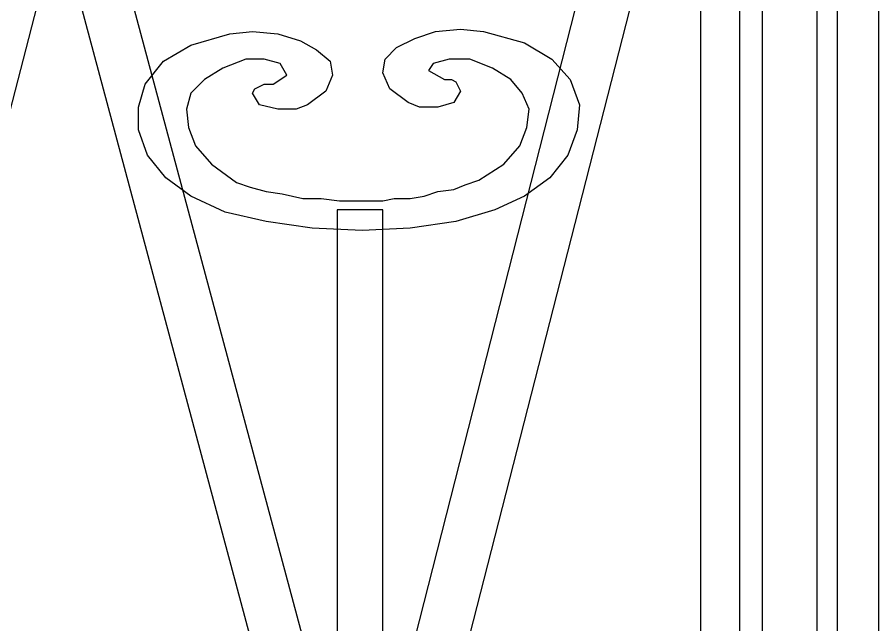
# Model space of a CAD drawing. Header units: centimetres. Extents: x -63 to 58, y -76 to 38.
# Drawn here: x 27.18 to 57.18, y -5.54 to 15.61 of the extents above; entities that cross this region are included whole.
import ezdxf

# ---------------------------------------------------------------- set-up
doc = ezdxf.new("R2010")
doc.units = ezdxf.units.CM
doc.header["$MEASUREMENT"] = 0
doc.layers.add('layer 1', color=7, linetype='Continuous')

msp = doc.modelspace()

# ---------------------------------------------------------------- linework, layer by layer
at = {"layer": 'layer 1', "color": 108}
for points, knots in [([(50.97342, 33.57757), (50.97342, 33.57757), (57.18149, 33.57757), (57.18149, 33.57757), (57.18149, 33.57757), (57.18149, 33.57757), (57.18149, -72.83518), (57.18149, -72.83518), (57.18149, -72.83518), (57.18149, -72.83518), (50.97342, -72.83518), (50.97342, -72.83518), (50.97342, -72.83518), (50.97342, -72.83518), (50.97342, 33.57757), (50.97342, 33.57757)], [0, 0, 0, 0, 0.25, 0.25, 0.25, 0.25, 0.5, 0.5, 0.5, 0.5, 0.75, 0.75, 0.75, 0.75, 1, 1, 1, 1]), ([(8.47199, 19.33084), (8.47199, 19.33084), (10.06381, 20.20634), (10.06381, 20.20634), (10.06381, 20.20634), (10.06381, 20.20634), (29.00639, -53.41505), (29.00639, -53.41505), (29.00639, -53.41505), (29.00639, -53.41505), (27.49417, -54.37014), (27.49417, -54.37014), (27.49417, -54.37014), (27.49417, -54.37014), (8.47199, 19.33084), (8.47199, 19.33084)], [0, 0, 0, 0, 0.25, 0.25, 0.25, 0.25, 0.5, 0.5, 0.5, 0.5, 0.75, 0.75, 0.75, 0.75, 1, 1, 1, 1]), ([(49.38161, 19.33084), (49.38161, 19.33084), (47.7102, 20.20634), (47.7102, 20.20634), (47.7102, 20.20634), (47.7102, 20.20634), (28.9268, -53.49464), (28.9268, -53.49464), (28.9268, -53.49464), (28.9268, -53.49464), (30.51861, -54.37014), (30.51861, -54.37014), (30.51861, -54.37014), (30.51861, -54.37014), (49.38161, 19.33084), (49.38161, 19.33084)], [0, 0, 0, 0, 0.25, 0.25, 0.25, 0.25, 0.5, 0.5, 0.5, 0.5, 0.75, 0.75, 0.75, 0.75, 1, 1, 1, 1]), ([(28.60844, 18.93289), (28.60844, 18.93289), (27.01662, 19.80839), (27.01662, 19.80839), (27.01662, 19.80839), (27.01662, 19.80839), (7.91486, -53.73341), (7.91486, -53.73341), (7.91486, -53.73341), (7.91486, -53.73341), (9.58626, -54.76809), (9.58626, -54.76809), (9.58626, -54.76809), (9.58626, -54.76809), (28.60844, 18.93289), (28.60844, 18.93289)], [0, 0, 0, 0, 0.25, 0.25, 0.25, 0.25, 0.5, 0.5, 0.5, 0.5, 0.75, 0.75, 0.75, 0.75, 1, 1, 1, 1]), ([(28.60844, 18.93289), (28.60844, 18.93289), (30.20025, 19.80839), (30.20025, 19.80839), (30.20025, 19.80839), (30.20025, 19.80839), (49.85915, -53.41505), (49.85915, -53.41505), (49.85915, -53.41505), (49.85915, -53.41505), (48.26734, -54.37014), (48.26734, -54.37014), (48.26734, -54.37014), (48.26734, -54.37014), (28.60844, 18.93289), (28.60844, 18.93289)], [0, 0, 0, 0, 0.25, 0.25, 0.25, 0.25, 0.5, 0.5, 0.5, 0.5, 0.75, 0.75, 0.75, 0.75, 1, 1, 1, 1]), ([(44.84494, 9.38201), (44.84494, 9.38201), (45.72043, 10.01873), (45.72043, 10.01873), (45.72043, 10.01873), (45.72043, 10.01873), (46.35716, 10.81464), (46.35716, 10.81464), (46.35716, 10.81464), (46.35716, 10.81464), (46.67552, 11.69014), (46.67552, 11.69014), (46.67552, 11.69014), (46.67552, 11.69014), (46.75511, 12.56563), (46.75511, 12.56563), (46.75511, 12.56563), (46.75511, 12.56563), (46.43675, 13.44113), (46.43675, 13.44113), (46.43675, 13.44113), (46.43675, 13.44113), (45.80002, 14.15745), (45.80002, 14.15745), (45.80002, 14.15745), (45.80002, 14.15745), (44.84494, 14.71458), (44.84494, 14.71458), (44.84494, 14.71458), (44.84494, 14.71458), (43.4123, 15.11253), (43.4123, 15.11253), (43.4123, 15.11253), (43.4123, 15.11253), (42.6164, 15.19213), (42.6164, 15.19213), (42.6164, 15.19213), (42.6164, 15.19213), (41.7409, 15.11253), (41.7409, 15.11253), (41.7409, 15.11253), (41.7409, 15.11253), (41.02458, 14.87376), (41.02458, 14.87376), (41.02458, 14.87376), (41.02458, 14.87376), (40.38786, 14.5554), (40.38786, 14.5554), (40.38786, 14.5554), (40.38786, 14.5554), (39.9899, 14.15745), (39.9899, 14.15745), (39.9899, 14.15745), (39.9899, 14.15745), (39.91031, 13.6799), (39.91031, 13.6799), (39.91031, 13.6799), (39.91031, 13.6799), (40.14909, 13.12277), (40.14909, 13.12277), (40.14909, 13.12277), (40.14909, 13.12277), (40.78581, 12.64522), (40.78581, 12.64522), (40.78581, 12.64522), (40.78581, 12.64522), (41.18376, 12.48604), (41.18376, 12.48604), (41.18376, 12.48604), (41.18376, 12.48604), (41.82049, 12.48604), (41.82049, 12.48604), (41.82049, 12.48604), (41.82049, 12.48604), (42.37763, 12.64522), (42.37763, 12.64522), (42.37763, 12.64522), (42.37763, 12.64522), (42.6164, 13.04318), (42.6164, 13.04318), (42.6164, 13.04318), (42.6164, 13.04318), (42.53681, 13.20236), (42.53681, 13.20236), (42.53681, 13.20236), (42.53681, 13.20236), (42.45722, 13.36154), (42.45722, 13.36154), (42.45722, 13.36154), (42.45722, 13.36154), (42.29803, 13.44113), (42.29803, 13.44113), (42.29803, 13.44113), (42.29803, 13.44113), (42.05926, 13.44113), (42.05926, 13.44113), (42.05926, 13.44113), (42.05926, 13.44113), (41.50213, 13.75949), (41.50213, 13.75949), (41.50213, 13.75949), (41.50213, 13.75949), (41.66131, 13.99827), (41.66131, 13.99827), (41.66131, 13.99827), (41.66131, 13.99827), (42.21844, 14.15745), (42.21844, 14.15745), (42.21844, 14.15745), (42.21844, 14.15745), (42.93476, 14.15745), (42.93476, 14.15745), (42.93476, 14.15745), (42.93476, 14.15745), (43.73067, 13.83908), (43.73067, 13.83908), (43.73067, 13.83908), (43.73067, 13.83908), (44.36739, 13.44113), (44.36739, 13.44113), (44.36739, 13.44113), (44.36739, 13.44113), (44.76535, 12.96359), (44.76535, 12.96359), (44.76535, 12.96359), (44.76535, 12.96359), (45.00412, 12.40645), (45.00412, 12.40645), (45.00412, 12.40645), (45.00412, 12.40645), (44.92453, 11.76973), (44.92453, 11.76973), (44.92453, 11.76973), (44.92453, 11.76973), (44.68575, 11.133), (44.68575, 11.133), (44.68575, 11.133), (44.68575, 11.133), (44.12862, 10.49627), (44.12862, 10.49627), (44.12862, 10.49627), (44.12862, 10.49627), (43.25312, 9.93914), (43.25312, 9.93914), (43.25312, 9.93914), (43.25312, 9.93914), (42.77558, 9.77996), (42.77558, 9.77996), (42.77558, 9.77996), (42.77558, 9.77996), (42.37763, 9.62078), (42.37763, 9.62078), (42.37763, 9.62078), (42.37763, 9.62078), (41.82049, 9.54119), (41.82049, 9.54119), (41.82049, 9.54119), (41.82049, 9.54119), (41.34295, 9.38201), (41.34295, 9.38201), (41.34295, 9.38201), (41.34295, 9.38201), (40.8654, 9.30241), (40.8654, 9.30241), (40.8654, 9.30241), (40.8654, 9.30241), (40.30827, 9.30241), (40.30827, 9.30241), (40.30827, 9.30241), (40.30827, 9.30241), (39.91031, 9.22282), (39.91031, 9.22282), (39.91031, 9.22282), (39.91031, 9.22282), (39.43277, 9.22282), (39.43277, 9.22282), (39.43277, 9.22282), (39.43277, 9.22282), (39.43277, 9.22282), (39.43277, 9.22282), (39.43277, 9.22282), (39.43277, 9.22282), (39.43277, 9.22282), (39.43277, 9.22282), (39.43277, 9.22282), (39.43277, 9.22282), (39.43277, 9.22282), (39.43277, 9.22282), (39.43277, 9.22282), (39.43277, 9.22282), (39.43277, 9.22282), (39.43277, 9.22282), (39.43277, 9.22282), (39.43277, 9.22282), (38.95523, 9.22282), (38.95523, 9.22282), (38.95523, 9.22282), (38.95523, 9.22282), (38.39809, 9.22282), (38.39809, 9.22282), (38.39809, 9.22282), (38.39809, 9.22282), (37.76137, 9.30241), (37.76137, 9.30241), (37.76137, 9.30241), (37.76137, 9.30241), (37.12464, 9.30241), (37.12464, 9.30241), (37.12464, 9.30241), (37.12464, 9.30241), (36.40832, 9.4616), (36.40832, 9.4616), (36.40832, 9.4616), (36.40832, 9.4616), (35.85119, 9.54119), (35.85119, 9.54119), (35.85119, 9.54119), (35.85119, 9.54119), (35.29405, 9.70037), (35.29405, 9.70037), (35.29405, 9.70037), (35.29405, 9.70037), (34.81651, 9.85955), (34.81651, 9.85955), (34.81651, 9.85955), (34.81651, 9.85955), (33.94101, 10.49627), (33.94101, 10.49627), (33.94101, 10.49627), (33.94101, 10.49627), (33.38388, 11.133), (33.38388, 11.133), (33.38388, 11.133), (33.38388, 11.133), (33.14511, 11.76973), (33.14511, 11.76973), (33.14511, 11.76973), (33.14511, 11.76973), (33.06551, 12.40645), (33.06551, 12.40645), (33.06551, 12.40645), (33.06551, 12.40645), (33.2247, 12.96359), (33.2247, 12.96359), (33.2247, 12.96359), (33.2247, 12.96359), (33.70224, 13.44113), (33.70224, 13.44113), (33.70224, 13.44113), (33.70224, 13.44113), (34.33897, 13.83908), (34.33897, 13.83908), (34.33897, 13.83908), (34.33897, 13.83908), (35.13487, 14.15745), (35.13487, 14.15745), (35.13487, 14.15745), (35.13487, 14.15745), (35.7716, 14.15745), (35.7716, 14.15745), (35.7716, 14.15745), (35.7716, 14.15745), (36.32873, 13.99827), (36.32873, 13.99827), (36.32873, 13.99827), (36.32873, 13.99827), (36.5675, 13.60031), (36.5675, 13.60031), (36.5675, 13.60031), (36.5675, 13.60031), (36.08996, 13.28195), (36.08996, 13.28195), (36.08996, 13.28195), (36.08996, 13.28195), (35.7716, 13.28195), (35.7716, 13.28195), (35.7716, 13.28195), (35.7716, 13.28195), (35.61242, 13.20236), (35.61242, 13.20236), (35.61242, 13.20236), (35.61242, 13.20236), (35.45324, 13.12277), (35.45324, 13.12277), (35.45324, 13.12277), (35.45324, 13.12277), (35.37364, 12.96359), (35.37364, 12.96359), (35.37364, 12.96359), (35.37364, 12.96359), (35.61242, 12.56563), (35.61242, 12.56563), (35.61242, 12.56563), (35.61242, 12.56563), (36.24914, 12.40645), (36.24914, 12.40645), (36.24914, 12.40645), (36.24914, 12.40645), (36.88587, 12.40645), (36.88587, 12.40645), (36.88587, 12.40645), (36.88587, 12.40645), (37.28382, 12.56563), (37.28382, 12.56563), (37.28382, 12.56563), (37.28382, 12.56563), (37.92055, 13.04318), (37.92055, 13.04318), (37.92055, 13.04318), (37.92055, 13.04318), (38.15932, 13.60031), (38.15932, 13.60031), (38.15932, 13.60031), (38.15932, 13.60031), (38.07973, 14.07786), (38.07973, 14.07786), (38.07973, 14.07786), (38.07973, 14.07786), (37.60218, 14.47581), (37.60218, 14.47581), (37.60218, 14.47581), (37.60218, 14.47581), (37.04505, 14.79417), (37.04505, 14.79417), (37.04505, 14.79417), (37.04505, 14.79417), (36.24914, 15.03294), (36.24914, 15.03294), (36.24914, 15.03294), (36.24914, 15.03294), (35.37364, 15.11253), (35.37364, 15.11253), (35.37364, 15.11253), (35.37364, 15.11253), (34.57774, 15.03294), (34.57774, 15.03294), (34.57774, 15.03294), (34.57774, 15.03294), (33.2247, 14.63499), (33.2247, 14.63499), (33.2247, 14.63499), (33.2247, 14.63499), (32.26961, 14.07786), (32.26961, 14.07786), (32.26961, 14.07786), (32.26961, 14.07786), (31.63288, 13.28195), (31.63288, 13.28195), (31.63288, 13.28195), (31.63288, 13.28195), (31.39411, 12.48604), (31.39411, 12.48604), (31.39411, 12.48604), (31.39411, 12.48604), (31.39411, 11.69014), (31.39411, 11.69014), (31.39411, 11.69014), (31.39411, 11.69014), (31.71247, 10.81464), (31.71247, 10.81464), (31.71247, 10.81464), (31.71247, 10.81464), (32.3492, 10.01873), (32.3492, 10.01873), (32.3492, 10.01873), (32.3492, 10.01873), (33.2247, 9.38201), (33.2247, 9.38201), (33.2247, 9.38201), (33.2247, 9.38201), (34.41856, 8.82487), (34.41856, 8.82487), (34.41856, 8.82487), (34.41856, 8.82487), (35.85119, 8.50651), (35.85119, 8.50651), (35.85119, 8.50651), (35.85119, 8.50651), (37.443, 8.26774), (37.443, 8.26774), (37.443, 8.26774), (37.443, 8.26774), (39.194, 8.18814), (39.194, 8.18814), (39.194, 8.18814), (39.194, 8.18814), (40.8654, 8.26774), (40.8654, 8.26774), (40.8654, 8.26774), (40.8654, 8.26774), (42.45722, 8.50651), (42.45722, 8.50651), (42.45722, 8.50651), (42.45722, 8.50651), (43.81026, 8.90446), (43.81026, 8.90446), (43.81026, 8.90446), (43.81026, 8.90446), (44.84494, 9.38201), (44.84494, 9.38201)], [0, 0, 0, 0, 0.01, 0.01, 0.01, 0.01, 0.02, 0.02, 0.02, 0.02, 0.03, 0.03, 0.03, 0.03, 0.04, 0.04, 0.04, 0.04, 0.05, 0.05, 0.05, 0.05, 0.06, 0.06, 0.06, 0.06, 0.07, 0.07, 0.07, 0.07, 0.08, 0.08, 0.08, 0.08, 0.09, 0.09, 0.09, 0.09, 0.1, 0.1, 0.1, 0.1, 0.11, 0.11, 0.11, 0.11, 0.12, 0.12, 0.12, 0.12, 0.13, 0.13, 0.13, 0.13, 0.14, 0.14, 0.14, 0.14, 0.15, 0.15, 0.15, 0.15, 0.16, 0.16, 0.16, 0.16, 0.17, 0.17, 0.17, 0.17, 0.18, 0.18, 0.18, 0.18, 0.19, 0.19, 0.19, 0.19, 0.2, 0.2, 0.2, 0.2, 0.21, 0.21, 0.21, 0.21, 0.22, 0.22, 0.22, 0.22, 0.23, 0.23, 0.23, 0.23, 0.24, 0.24, 0.24, 0.24, 0.25, 0.25, 0.25, 0.25, 0.26, 0.26, 0.26, 0.26, 0.27, 0.27, 0.27, 0.27, 0.28, 0.28, 0.28, 0.28, 0.29, 0.29, 0.29, 0.29, 0.3, 0.3, 0.3, 0.3, 0.31, 0.31, 0.31, 0.31, 0.32, 0.32, 0.32, 0.32, 0.33, 0.33, 0.33, 0.33, 0.34, 0.34, 0.34, 0.34, 0.35, 0.35, 0.35, 0.35, 0.36, 0.36, 0.36, 0.36, 0.37, 0.37, 0.37, 0.37, 0.38, 0.38, 0.38, 0.38, 0.39, 0.39, 0.39, 0.39, 0.4, 0.4, 0.4, 0.4, 0.41, 0.41, 0.41, 0.41, 0.42, 0.42, 0.42, 0.42, 0.43, 0.43, 0.43, 0.43, 0.44, 0.44, 0.44, 0.44, 0.45, 0.45, 0.45, 0.45, 0.46, 0.46, 0.46, 0.46, 0.47, 0.47, 0.47, 0.47, 0.48, 0.48, 0.48, 0.48, 0.49, 0.49, 0.49, 0.49, 0.5, 0.5, 0.5, 0.5, 0.51, 0.51, 0.51, 0.51, 0.52, 0.52, 0.52, 0.52, 0.53, 0.53, 0.53, 0.53, 0.54, 0.54, 0.54, 0.54, 0.55, 0.55, 0.55, 0.55, 0.56, 0.56, 0.56, 0.56, 0.57, 0.57, 0.57, 0.57, 0.58, 0.58, 0.58, 0.58, 0.59, 0.59, 0.59, 0.59, 0.6, 0.6, 0.6, 0.6, 0.61, 0.61, 0.61, 0.61, 0.62, 0.62, 0.62, 0.62, 0.63, 0.63, 0.63, 0.63, 0.64, 0.64, 0.64, 0.64, 0.65, 0.65, 0.65, 0.65, 0.66, 0.66, 0.66, 0.66, 0.67, 0.67, 0.67, 0.67, 0.68, 0.68, 0.68, 0.68, 0.69, 0.69, 0.69, 0.69, 0.7, 0.7, 0.7, 0.7, 0.71, 0.71, 0.71, 0.71, 0.72, 0.72, 0.72, 0.72, 0.73, 0.73, 0.73, 0.73, 0.74, 0.74, 0.74, 0.74, 0.75, 0.75, 0.75, 0.75, 0.76, 0.76, 0.76, 0.76, 0.77, 0.77, 0.77, 0.77, 0.78, 0.78, 0.78, 0.78, 0.79, 0.79, 0.79, 0.79, 0.8, 0.8, 0.8, 0.8, 0.81, 0.81, 0.81, 0.81, 0.82, 0.82, 0.82, 0.82, 0.83, 0.83, 0.83, 0.83, 0.84, 0.84, 0.84, 0.84, 0.85, 0.85, 0.85, 0.85, 0.86, 0.86, 0.86, 0.86, 0.87, 0.87, 0.87, 0.87, 0.88, 0.88, 0.88, 0.88, 0.89, 0.89, 0.89, 0.89, 0.9, 0.9, 0.9, 0.9, 0.91, 0.91, 0.91, 0.91, 0.92, 0.92, 0.92, 0.92, 0.93, 0.93, 0.93, 0.93, 0.94, 0.94, 0.94, 0.94, 0.95, 0.95, 0.95, 0.95, 0.96, 0.96, 0.96, 0.96, 0.97, 0.97, 0.97, 0.97, 0.98, 0.98, 0.98, 0.98, 0.99, 0.99, 0.99, 0.99, 1, 1, 1, 1]), ([(38.3185, 8.90446), (38.3185, 8.90446), (39.91031, 8.90446), (39.91031, 8.90446), (39.91031, 8.90446), (39.91031, 8.90446), (39.91031, -14.09725), (39.91031, -14.09725), (39.91031, -14.09725), (39.91031, -14.09725), (38.3185, -14.09725), (38.3185, -14.09725), (38.3185, -14.09725), (38.3185, -14.09725), (38.3185, 8.90446), (38.3185, 8.90446)], [0, 0, 0, 0, 0.25, 0.25, 0.25, 0.25, 0.5, 0.5, 0.5, 0.5, 0.75, 0.75, 0.75, 0.75, 1, 1, 1, 1])]:
    msp.add_open_spline(points, degree=3, knots=knots, dxfattribs=at)
at = {"layer": 'layer 1', "color": 252}
msp.add_open_spline([(52.32646, 29.51845), (52.32646, 29.51845), (55.74886, 29.51845), (55.74886, 29.51845), (55.74886, 29.51845), (55.74886, 29.51845), (55.74886, -69.25359), (55.74886, -69.25359), (55.74886, -69.25359), (55.74886, -69.25359), (52.32646, -69.25359), (52.32646, -69.25359), (52.32646, -69.25359), (52.32646, -69.25359), (52.32646, 29.51845), (52.32646, 29.51845)], degree=3, knots=[0, 0, 0, 0, 0.25, 0.25, 0.25, 0.25, 0.5, 0.5, 0.5, 0.5, 0.75, 0.75, 0.75, 0.75, 1, 1, 1, 1], dxfattribs=at)
at = {"layer": 'layer 1', "color": 253}
msp.add_open_spline([(53.12237, 26.57359), (53.12237, 26.57359), (55.03254, 26.57359), (55.03254, 26.57359), (55.03254, 26.57359), (55.03254, 26.57359), (55.03254, -66.06997), (55.03254, -66.06997), (55.03254, -66.06997), (55.03254, -66.06997), (53.12237, -66.06997), (53.12237, -66.06997), (53.12237, -66.06997), (53.12237, -66.06997), (53.12237, 26.57359), (53.12237, 26.57359)], degree=3, knots=[0, 0, 0, 0, 0.25, 0.25, 0.25, 0.25, 0.5, 0.5, 0.5, 0.5, 0.75, 0.75, 0.75, 0.75, 1, 1, 1, 1], dxfattribs=at)

doc.saveas('drawing.dxf')
